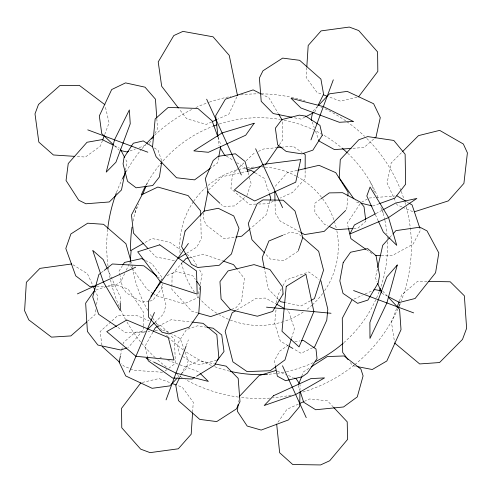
<?xml version="1.0" encoding="UTF-8"?>
<svg xmlns="http://www.w3.org/2000/svg" width="492" height="492" viewBox="0 0 492 492"><rect width="100%" height="100%" fill="white"/><g stroke="black" fill="none" stroke-linecap="round" stroke-linejoin="round"><path stroke-width="0.37" stroke-dasharray="2.46 1.84" d="M305.132 170.681L305.089 178.694L292.611 192.409L280.182 198.098M143.627 326.67L143.609 329.646L128.375 347.432M143.633 325.925L143.738 312.525L128.006 288.902L113.345 284.204L95.946 290.059M299.985 390.476L300.089 384.652M192.612 412.13L193.251 402.228L182.292 387.229L176.806 385.193M306.768 67.564L306.129 77.472L317.088 92.465L322.567 94.507M346.749 209.426L347.752 196.757M130.054 263.853L130.177 262.359M276 309.868L274.708 323.478L280.342 341.134L288.521 345.919M276.639 303.06L277.285 296.258L281.529 288.435M238.435 402.087L238.62 400.562M95.762 309.622L94.962 314.757L88.08 320.809M96.561 304.48L97.816 296.405L95.38 291.086M218.596 157.735L217.636 162.92L210.963 167.827M199.666 287.383L197.753 297.734L184.026 303.792L155.958 295.557L153.553 293.847M200.213 284.431L202.126 274.081L198.639 268.392M203.811 212.815L203.091 216.542L205.754 224.586L224.106 238.694L235.852 237.021M125.398 170.404L127.059 162.132L125.048 158.221M120.577 355.353L121.561 350.858M121.727 350.107L122.385 347.112M123.043 344.117L123.375 342.617L135.368 332.186L149.771 331.171M377.395 268.952L375.396 277.826L377.136 282.039M269.942 201.105L265.981 215.115L250.391 228.663M291.485 338.385L294.419 328.681L288.417 310.686L287.1 309.966M246.867 195.662L251.061 183.264L249.462 177.458M102.447 140.607L100.405 146.087L85.411 157.046L76.266 156.456M104.741 134.439L109.07 122.791L105.214 106.143M186.302 345.476L188.405 339.806M396.57 308.589L391.46 322.334L394.566 342.303M399.387 301.024L401.687 294.843L417.653 281.264L427.505 281.418M301.817 376.116L303.466 371.841L309.259 368.127M134.986 212.907L138.719 203.891M146.641 184.764L147.815 181.929M236.837 96.862L228.921 114.039L217.618 119.218M124.685 273.534L120.847 281.707L114.052 286.055L107.016 286.233M126.284 270.126L130.122 261.953M179.537 377.899L180.902 375.162M181.24 374.474L184.641 367.622L198.338 360.581L214.125 363.742M314.739 112.071L317.457 106.592M282.943 285.827L286.129 279.966L308.798 271.922L319.087 279.456M149.396 143.393L151.616 139.396M154.943 133.393L157.532 128.732L156.837 118.873M152.871 332.192L145.214 345.907L147.471 357.069M160.853 280.717L162.84 277.445M122.533 265.539L119.064 271.11L119.857 274.819M360.089 203.829L347.223 223.134L348.281 227.575M279.327 144.759L282.82 139.74L282.205 120.835M277.955 422.216L286.965 409.326L298.269 404.147M182.569 262.384L172.126 274.118L171.843 289.302L191.892 311.375L197.679 312.98M389.824 237.396L392.358 234.579M312.924 111.266L317.771 106.161M177.526 377.825L181.099 374.068M181.603 373.533L186.45 368.434L188.184 360.556L185.115 352.063M401.367 152.784L391.183 162.975L387.075 183.006L393.631 197.335M208.651 189.918L222.04 176.769L239.229 173.036M154.808 322.444L163.485 314.13L165.964 305.083L160.804 283.89M238.509 168.055L232.544 173.75L230.926 188.664L249.223 204.272L255.895 204.1M239.057 167.532L243.94 162.877M246.111 160.804L253.706 153.553L255.717 152.637M110.872 321.829L100.067 331.62L101.918 344.99M111.948 320.852L117.895 315.47L136.432 315.409L149.021 320.729M373.723 139.064L364.012 147.508L352.641 148.313M244.616 197.538L234.493 205.951L223.251 206.388L221 204.291M101.204 272.734L103.56 270.895M165.066 370.968L168.092 368.748M168.695 368.305L175.343 363.416L174.494 339.375L169.857 334.578M320.261 199.346L314.862 203.214L314.855 212.55L324.443 224.34L327.77 225.828M288.552 344.929L279.739 351.122L274.302 360.79L275.323 365.919M298.14 251.141L283.743 260.742L270.397 259.087L265.133 253.558M186.573 253.288L196.843 247.045L201.222 238.749L200.754 216.197M236.683 310.095L255.981 298.416L265.36 298.06L275.901 303.828M145.072 242.458L152.04 238.485L170.152 242.439L181.296 250.354M310.458 300.784L301.159 305.926L285.778 302.752M361.558 202.23L367.29 199.075M376.085 213.473L382.862 209.869M304.954 117.108L301.043 119.119L293.521 117.613M158.16 326.245L171.161 319.695L191.683 322.045M312.629 347.813L301.104 353.281L294.185 349.234M211.634 121.955L206.32 124.39L186.683 118.744L179.279 109.126M258.398 151.407L263.761 148.953L276.135 147.748M273.275 201.259L267.753 203.786L258.86 204.02M353.963 299.099L362.284 295.292M365.064 294.025L372.69 290.538M304.247 401.411L309.566 398.975L327.451 400.808L333.17 406.89M166.991 275.612L176.001 271.645L192.803 275.784L195.398 279.431M283.374 235.016L290.274 232.169L298.57 233.878L301.436 236.369M129.913 150.958L135.577 148.916M139.113 147.637L147.612 144.568M372.715 206.056L378.914 203.836M231.511 309.388L235.816 307.9L241.449 301.571L244.487 278.626L237.169 269.284M216.781 360.292L200.09 364.566L193.743 363.6L183.245 356.792M189.02 257.722L203.135 254.143L222.661 260.877M261.928 166.179L264.917 165.466M297.137 170.423L287.26 172.735L274.684 186.929L274.714 188.436M357.032 97.275L340.384 101.131L328.736 96.801M142.342 382.419L158.99 378.563L170.644 382.899M241.467 172.551L246.701 171.413M294.806 341.706L299.788 340.931M149.014 301.135L141.893 302.125L126.426 292.961L122.625 287.795L120.011 275.563M149.728 301.036L152.575 300.643L162.692 287.31L162.249 283.7M281.233 147.256L292.881 146.124L302.143 152.514M369.203 198.024L374.738 197.581M376.22 197.458L394.682 195.976M353.637 228.442L357.942 228.122L365.863 221.295L365.679 219.844M155.078 330.796L159.629 330.476M162.661 330.261L164.931 330.101L169.599 332.69M96.653 286.498L106.278 286.252M144.507 332.328L125.54 332.641L117.766 327.328M381.288 255.41L392.591 255.379L413.065 244.112L420.494 230.108L419.799 228.017M162.508 372.253L134.07 370.341L123.879 366.036L121.161 363.588M206.714 327.235L197.446 325.827L186.48 329.572L177.12 344.375L179.432 354.32L182.612 356.38M355.439 366.245L352.635 365.697L349.468 361.472M174.377 260.705L155.792 256.904L148.855 249.512M358.963 202.667L356.067 201.954L355.206 200.718M159.986 357.395L161.413 357.924M167.815 360.31L198.43 371.694L199.992 373.225M277.205 371.079L285.606 374.443M288.41 375.568L293.312 377.53M156.019 323.681L161.616 326.048L169.34 334.043M401.902 206.935L397.069 204.838L396.128 202.79M402.591 207.237L412.954 211.732M145.454 260.508L151.954 263.7L161.358 276.479L161.714 279.37M114.531 145.718L119.328 148.098M148.855 359.627L152.926 361.651M261.049 93.892L268.97 97.896L278.294 113.554M381.786 293.275L387.229 296.098M300.034 232.033L280.268 221.154L275.274 213.214L275.003 201.197M170.263 333.059L180.263 338.613L183.842 348.521M255.084 172.79L264.192 178.276L269.13 193.184M406.398 201.548L408.298 202.698M72.97 264.757L87.471 273.804L92.644 285.102M154.365 147.938L158.067 150.281L161.813 161.241M226.338 156.032L232.821 160.134M236.713 162.594L245.791 168.338M366.435 249.696L372.02 253.663M186.868 254.315L192.44 258.275L198.251 267.759M152.95 293.423L146.942 289.148L132.914 269.511M158.19 277.107L159.383 278.048M114.642 145.915L119.205 150.251M278.515 299.493L268.355 289.062L264.425 268.786M382.721 291.129L387.647 296.436M130.786 266.541L132.483 268.921M393.944 198.018L395.82 202.107M375.384 214.703L378.237 220.939M107.57 269.204L120.214 296.83L120.263 301.94M370.298 181.929L374.996 193.264M380.857 207.415L383.133 212.907M218.067 137.311L220.92 145.152M312.217 121.973L314.259 127.637M315.538 131.173L318.349 138.965M298.244 385.371L299.831 390.291M248.06 172.378L249.063 176.007M218.036 136.794L219.051 145.823M387.425 241.603A128.449 128.449 0 0 1 380.703 287.408M379.147 291.738A128.449 128.449 0 0 1 343.779 342.703M313.14 362.666A128.449 128.449 0 0 1 284.905 371.977M284.155 372.13A128.449 128.449 0 0 1 276.584 373.403M275.827 373.508A128.449 128.449 0 0 1 268.189 374.277M229.487 371.152A128.449 128.449 0 0 1 214.192 366.515M211.326 365.408A128.449 128.449 0 0 1 183.947 350.353M183.325 349.904A128.449 128.449 0 0 1 168.768 337.518M168.233 336.983A128.449 128.449 0 0 1 165.066 333.705M162.003 330.298A128.449 128.449 0 0 1 149.365 312.986M147.815 310.378A128.449 128.449 0 0 1 132.52 268.238M132.391 267.482A128.449 128.449 0 0 1 131.61 262.156M133.086 221.062A128.449 128.449 0 0 1 136.696 207.077M145.97 185.238A128.449 128.449 0 0 1 160.023 164.353M163.012 160.859A128.449 128.449 0 0 1 212.759 126.339M219.254 124.027A128.449 128.449 0 0 1 280.385 119.488M284.155 120.177A128.449 128.449 0 0 1 341.448 147.612M347.721 153.209A128.449 128.449 0 0 1 378.022 197.71M382.099 209.26A128.449 128.449 0 0 1 384.726 219.561M384.879 220.311A128.449 128.449 0 0 1 386.927 233.971M387.186 237.027A128.449 128.449 0 0 1 387.284 238.552M336.86 230.853A79.292 79.292 0 0 1 324.462 290.987M322.666 293.496A79.292 79.292 0 0 1 312.924 304.339M312.358 304.856A79.292 79.292 0 0 1 306.399 309.757M303.25 311.99A79.292 79.292 0 0 1 283.976 321.43M283.244 321.663A79.292 79.292 0 0 1 229.075 319.554M228.356 319.259A79.292 79.292 0 0 1 219.414 314.818M216.8 313.244A79.292 79.292 0 0 1 200.355 299.456M199.844 298.884A79.292 79.292 0 0 1 196.868 295.335M194.543 292.248A79.292 79.292 0 0 1 181.259 261.455M180.066 253.048A79.292 79.292 0 0 1 193.227 201.96M193.657 201.326A79.292 79.292 0 0 1 205.761 187.452M208.079 185.429A79.292 79.292 0 0 1 237.802 169.765M238.534 169.568A79.292 79.292 0 0 1 253.706 167.046M262.113 166.923A79.292 79.292 0 0 1 264.413 167.046M265.182 167.102A79.292 79.292 0 0 1 296.03 176.013M296.707 176.37A79.292 79.292 0 0 1 334.086 220.508M334.332 221.234A79.292 79.292 0 0 1 336.208 227.851M406.201 206.726A152.335 152.335 0 0 1 401.226 300.87M397.96 308.699A152.335 152.335 0 0 1 354.824 364.621M354.222 365.107A152.335 152.335 0 0 1 302.143 392.265M291.073 395.088A152.335 152.335 0 0 1 272.814 397.868M269.745 398.114A152.335 152.335 0 0 1 239.173 397.185M238.411 397.081A152.335 152.335 0 0 1 185.539 379.572M182.237 377.696A152.335 152.335 0 0 1 177.028 374.517M166.327 367.007A152.335 152.335 0 0 1 155.736 358.09M155.177 357.573A152.335 152.335 0 0 1 126.007 320.341M125.638 319.671A152.335 152.335 0 0 1 121.118 310.796M119.224 306.577A152.335 152.335 0 0 1 108.129 266.799M108.031 266.037A152.335 152.335 0 0 1 107.656 229.333M116.616 192.157A152.335 152.335 0 0 1 122.114 179.432M126.007 171.972A152.335 152.335 0 0 1 141.567 149.199M142.059 148.602A152.335 152.335 0 0 1 146.087 143.965M154.617 135.257A152.335 152.335 0 0 1 191.646 109.55M195.816 107.57A152.335 152.335 0 0 1 208.682 102.391M209.407 102.139A152.335 152.335 0 0 1 230.81 96.463M240.705 94.931A152.335 152.335 0 0 1 258.3 93.824M261.338 93.837A152.335 152.335 0 0 1 298.484 99.009M299.216 99.212A152.335 152.335 0 0 1 305.071 100.934M320.895 106.936A152.335 152.335 0 0 1 322.303 107.57M325.089 108.873A152.335 152.335 0 0 1 346.196 121.204M346.823 121.647A152.335 152.335 0 0 1 364.603 136.309M366.774 138.436A152.335 152.335 0 0 1 400.949 190.718M401.226 191.437A152.335 152.335 0 0 1 403.809 198.682M404.953 202.335A152.335 152.335 0 0 1 405.592 204.531"/><path stroke-width="0.74" d="M305.145 169.223L305.224 154.642L303.373 153.369M299.96 391.927L299.69 406.49L288.49 419.91L261.197 430.069L247.175 426.041L237.335 411.22L238.159 404.369M192.563 412.893L191.185 434.221L178.319 448.796L150.072 452.634L140.644 449.128L121.77 427.769L121.555 408.329L140.897 382.758M306.817 66.801L308.195 45.473L321.061 30.904L349.308 27.06L358.729 30.566L377.604 51.931L377.825 71.371L358.483 96.942M347.813 196.013L348.108 192.286L335.759 172.655L319.007 165.312L297.844 170.263M130.239 261.609L131.143 250.397L143.805 243.177M161.702 161.954L159.426 176.929L152.711 185.533L136.13 187.803L127.533 181.302L123.074 163.885L124.033 157.538L133.314 143.227L143.258 140.915L152.514 146.77M218.731 156.997L220.644 146.634M204.094 211.32L207.975 191.191M125.251 171.155L121.481 189.955L109.279 201.972L85.934 203.774L78.726 200.201L66.051 180.515L68.247 163.528L87.035 142.262L102.201 139.599L113.16 145.035M120.411 356.103L119.095 362.094L125.749 375.956L152.145 388.311L169.875 385.876L176.505 378.901M312.611 112.699L311.196 119.144L311.707 120.558M377.727 267.47L382.733 245.274L389.32 237.956M270.151 200.367L270.778 198.153L269.364 193.897M291.276 339.08L284.979 359.88L270.243 370.716L247.07 371.595L232.9 361.854L225.164 331.307L232.175 312.82L235.391 310.87M298.386 250.428L302.758 237.525L295.015 211.062L283.238 200.219L262.949 199.893L257.125 203.774L248.288 223.509L251.972 239.739L264.61 253.005M102.699 139.919L104.23 135.81M166.062 399.885L186.037 346.183M310.969 139.894L333.312 79.815M397.081 307.211L399.129 301.713M298.521 384.658L301.541 376.829M142.532 194.684L146.056 186.179M129.236 372.18L154.457 312.475M179.537 377.899L175.798 385.433L178.467 400.605L199.734 419.393L216.714 421.589L236.4 408.907L239.979 401.706L238.177 378.36L226.16 366.159L214.881 363.896M318.139 105.22L323.582 94.261L320.913 79.095L299.646 60.307L282.66 58.111L262.974 70.786L259.401 77.994L261.203 101.34L273.22 113.541L292.02 117.311M351.885 300.052L342.291 318.306L342.678 352.42L348.108 359.664M151.985 138.726L153.836 135.398M153.233 331.54L155.417 327.623L157.471 326.59M160.46 281.375L148.559 301.03L148.523 317.039L161.991 332.217L168.787 333.89L189.303 327.075L198.78 313.392L200.595 286.738L196.702 281.258M122.92 264.924L124.458 262.445L141.555 258.595L144.15 259.874M265.354 164.838L278.89 145.392M94.495 290.544L85.657 303.158L87.41 331.479L97.865 345.04L120.749 349.997L126.985 347.899M150.841 296.307L188.387 243.478M217.507 360.107L224.008 351.503L221.732 334.929L213.134 328.207L207.427 327.34M183.067 261.83L186.05 258.472L188.276 257.913M392.862 234.02L395.906 230.643L419.867 227.181L427.019 230.896L438.821 252.95L435.574 272.752L415.125 298.484L399.467 302.463L388.588 296.805M239.604 396.201L259.075 375.605L275.809 370.519M318.281 105.626L329.505 93.818L347.235 91.383L373.625 103.744L380.285 117.6L376.005 137.077L374.861 138.074M402.438 151.714L418.514 135.62L439.663 130.374L463.359 144.021L467.4 152.852L463.919 183.362L448.39 200.871L414.369 211.8M345.648 210.496L324.166 231.4L304.646 234.573L300.698 232.396M147.76 329.203L154.267 322.967M86.93 321.811L70.879 335.925L51.476 337.131L28.788 319.868L24.6 310.729L26.359 282.279L39.95 268.374L71.709 263.97M249.813 229.161L241.726 236.185L235.852 237.021M100.614 273.195L98.849 274.573L92.717 296.94L98.621 314.253L116.567 326.51M104.15 270.434L112.397 263.995L143.861 265.797L156.997 276.16M210.355 168.27L194.58 179.869L176.548 177.76L156.112 156.733L152.545 146.923L155.158 118.929L168.239 107.416L197.833 108.443L212.107 120.909L217.808 136.598M320.864 198.916L329.271 192.895L342.58 192.692L360.15 202.003L364.031 206.769L365.679 219.844M311.19 366.884L327.291 356.559L344.08 355.968L360.894 369.074L363.09 375.894L357.278 396.909L343.539 406.976L315.686 409.75L303.681 402.241L300.28 391.693M194.654 377.438L192.065 379.031L172.575 378.004L148.227 360.79L147.471 357.069M196.591 376.245L214.703 365.101L218.835 357.709L216.837 334.646L203.079 323.349L192.44 322.131M178.227 258.362L185.927 253.681M311.122 300.415L314.45 298.576L323.539 270.182L318.656 251.283L302.586 237.359M375.408 213.829L354.388 224.992L349.947 233.964L388.557 217.55L416.865 198.436L395.746 203.03L383.545 209.512M305.606 116.77L314.087 112.41M313.306 347.493L314.659 346.848L326.768 320.218L327.807 309.21L320.907 280.784M212.304 121.653L216.289 119.827M77.398 293.878L135.675 267.193M373.385 290.219L374.775 289.585L381.275 290.846M299.597 403.538L303.582 401.712M282.685 235.305L268.878 241.006L262.242 257.519L264.278 268.035M128.498 151.468L127.084 151.979L120.638 150.564M379.603 203.59L394.768 198.165L405.629 184.223L405.131 154.23L393.809 140.454L367.708 136.585L358.791 139.771L340.286 159.599L339.216 177.809L353.908 198.86M230.791 309.64L210.699 316.596L198.405 313.183M261.184 166.357L247.734 169.574L246.437 168.75M247.445 171.253L251.184 170.441L254.432 172.403M301.215 340.71L303.349 340.378L315.999 349.019L317.014 358.668L307.383 373.108L302.156 376.786L285.643 380.71L277.365 376.171L275.471 366.651M276.867 147.68L281.233 147.256M352.918 228.491L336.417 229.702L329.099 226.425M351.122 148.418L334.443 149.593L319.117 141.087L318.607 139.673M147.594 358.182L146.136 358.274L148.172 359.289M95.915 286.516L89.993 286.67L75.731 275.852L65.811 248.454L70.903 233.946L87.699 223.202L103.56 224.303L125.94 243.737L130.761 260.594M375.255 255.422L380.531 255.41M428.261 281.43L450.229 281.775L464.362 295.821L466.625 328.312L462.486 339.431L439.547 362.543L419.67 363.945L394.682 343.047M74.741 156.358L53.413 154.98L38.837 142.114L35 113.867L38.505 104.445L59.87 85.571L79.31 85.35L104.882 104.691M266.492 307.168L331.018 313.263M356.841 366.515L372.284 369.51L386.835 360.987L401.017 329.695L399.572 309.296L388.163 296.996M285.046 302.598L280.649 301.694L279.044 300.046M361.134 203.202L371.989 205.877M223.38 261.123L233.503 264.616L236.707 268.7M323.256 94.759L327.364 96.291M87.754 129.863L147.834 152.206M353.582 290.544L413.661 312.887M172.009 383.409L176.124 384.935M294.708 378.09L296.11 378.656L299.296 383.452M153.609 361.989L176.019 373.121L208.337 381.411L200.515 373.736M261.049 93.892L253.134 89.895L225.428 99.163L215.668 115.731L217.95 136.044M276.559 304.191L284.462 308.521M289.155 346.288L292.925 348.496M396.896 195.798L405.765 201.167M408.932 203.079L412.099 204.998L419.565 227.322M225.693 155.62L224.395 154.796L220.195 147.748M365.814 249.253L350.919 238.669L348.453 228.313M102.127 346.479L119.531 362.124M219.881 203.245L208.079 192.249L205.305 178.75L213.19 160.49L218.196 156.327L235.342 153.781L245.065 161.499L247.863 171.653M113.566 144.894L101.758 133.67L99.323 115.94L111.684 89.55L125.54 82.89L145.017 87.17L155.447 99.163L156.782 118.117M333.693 407.444L347.211 421.822L347.586 439.411L329.708 460.752L320.569 464.94L292.734 464.522L279.659 452.745L276.664 424.061M147.864 248.454L133.492 233.128L131.475 214.949L142.299 194.438L157.821 187.046L188.147 195.613L200.65 210.933L200.742 215.441M178.35 107.92L161.683 86.278L158.215 61.931L173.793 35.572L182.938 31.39L213.067 36.814L229.235 55.356L237.476 95.491M278.681 114.205L282.18 120.079M120.349 149.088L124.71 157.569M375.064 214.008L366.823 196L370.064 187.058L388.557 217.55L396.749 245.342L383.311 232.021L378.557 221.628M255.619 148.75L282.592 207.679M206.658 99.193L241.344 174.955M282.488 365.771L306.239 417.647M107.25 268.515L103.142 259.536L92.724 250.367L103.363 281.99L120.349 310.704L120.269 302.672M92.945 285.772L94.771 289.757M377.721 283.441L381.497 292.568M160.097 280.969L160.453 282.433M274.782 191.437L274.985 200.447M380.457 288.134A128.449 128.449 0 0 1 379.418 291.018M343.201 343.207A128.449 128.449 0 0 1 315.218 361.675M267.42 374.332A128.449 128.449 0 0 1 230.231 371.325M130.688 250.705A128.449 128.449 0 0 1 132.028 227.107M141.29 194.875A128.449 128.449 0 0 1 145.614 185.908M160.515 163.762A128.449 128.449 0 0 1 162.003 162.009M213.473 126.063A128.449 128.449 0 0 1 217.077 124.759M342.038 148.104A128.449 128.449 0 0 1 347.168 152.686M400.088 303.736A152.335 152.335 0 0 1 398.588 307.285M107.742 228.565A152.335 152.335 0 0 1 116.346 192.882M122.453 178.737A152.335 152.335 0 0 1 125.275 173.307M146.604 143.393A152.335 152.335 0 0 1 153.516 136.309M286.239 286.375L281.996 331.288L299.062 346.903L313.859 311.645L305.932 274.235L286.239 286.375M343.188 262.593L339.831 280.901L343.01 293.38L357.592 303.349L367.887 300.089L378.213 282.968L379.572 275.563L376.036 255.655L367.629 248.632L350.556 252.236L343.188 262.593M300.729 159.599L295.735 182.188L254.715 200.97L234.358 189.986L262.789 164.42L300.729 159.599M185.103 231.031L181.603 246.646L191.468 264.382L197.741 267.488L219.248 265.274L231.461 253.964L239.001 228.337L233.762 215.951L218.257 208.282L204.149 211.093L185.103 231.031M114.519 139.814L106.229 172.132L115.946 162.225L130.239 123.781L129.359 109.937L114.519 139.814M397.265 265.022L386.897 302.937L369.972 338.416L369.886 322.426L386.755 277.064L397.265 265.022M283.06 294.044L272.63 311.454L257.353 316.233L230.563 309.708L221.08 298.896L219.967 281.627L228.073 270.901L254.038 264.616L269.936 269.542L282.611 287.057L283.06 294.044M322.26 135.318L312.9 150.128L301.934 153.873L286.246 151.487L277.642 144.771L275.372 128.191L281.873 119.593L299.29 115.134L305.637 116.094L319.948 125.374L322.26 135.318M254.173 123.264L245.705 135.22L208.417 152.292L193.836 150.884L222.113 132.945L254.173 123.264M273.626 395.673L264.198 405.519L295.661 394.535L324.536 377.899L310.913 378.6L273.626 395.673M126.788 320.003L106.758 331.59L135.94 356.3L174.002 359.99L168.344 337.561L126.788 320.003M159.74 244.844L137.686 251.812L160.822 282.26L197.187 294.099L196.517 270.975L159.74 244.844M353.244 121.419L339.394 122.299L300.95 108.006L291.043 98.289L323.361 106.58L353.244 121.419"/></g></svg>
